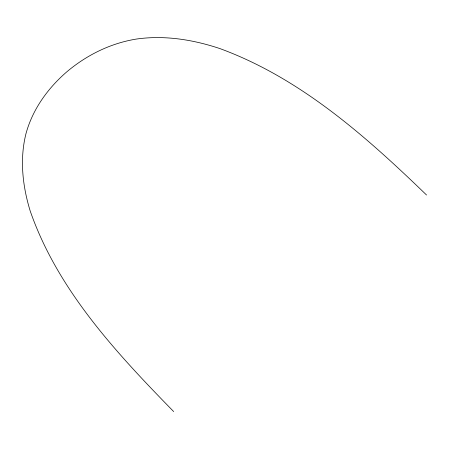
<?xml version="1.0" encoding="UTF-8"?>
<svg xmlns="http://www.w3.org/2000/svg" width="449" height="449" viewBox="0 0 449 449"><rect width="100%" height="100%" fill="white"/><g stroke="black" fill="none" stroke-linecap="round" stroke-linejoin="round"><path stroke-width="0.67" d="M426.55 195.018C365.856 136.328 300.33 78.047 219.864 48.571C193.154 39.652 164.66 35.05 136.58 39.029C110.701 43.16 86.612 55.064 66.677 71.941C47.751 88.335 32.558 109.399 25.947 133.768C19.56 159.3 22.557 186.077 30.201 210.985C57.646 289.987 116.269 352.852 173.662 411.565"/></g></svg>
